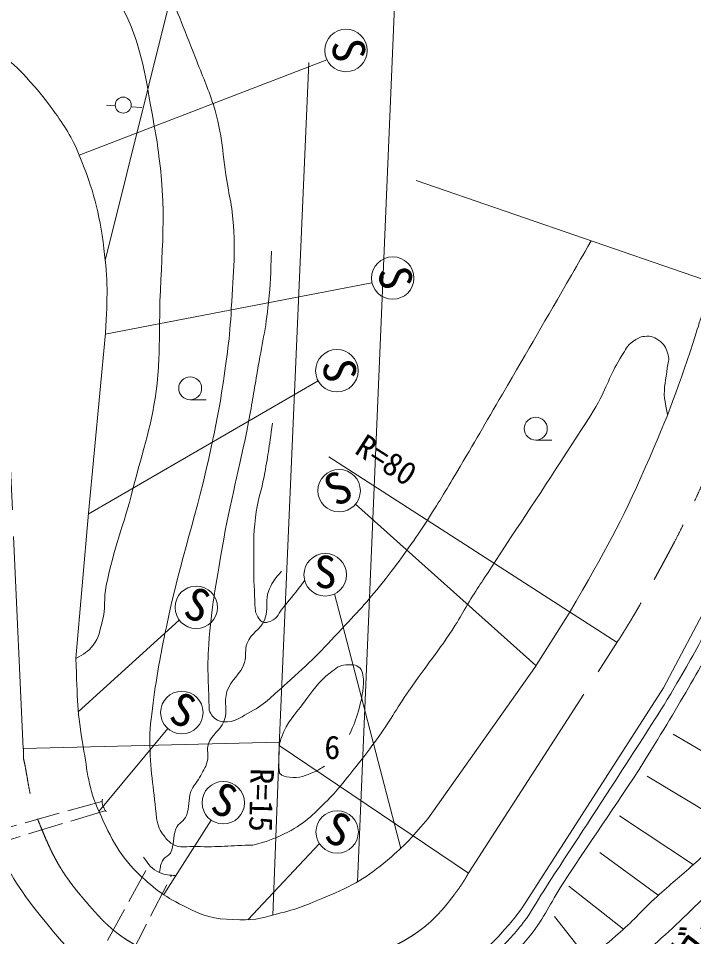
# Model space of a CAD drawing. Units: millimetres, scale not verified. Extents: x 40000 to 680000, y 20000 to 380000.
# Drawn here: x 496606 to 534756, y 266326 to 318184 of the extents above; entities that cross this region are included whole.
import ezdxf
from ezdxf.enums import TextEntityAlignment as Align

# ---------------------------------------------------------------- set-up
doc = ezdxf.new("R2010")
doc.units = ezdxf.units.MM
doc.header["$LTSCALE"] = 1000
doc.linetypes.add('CHAIN', pattern=[18.5, 12, -1.5, 3.5, -1.5])
doc.linetypes.add('USER1', pattern=[2.5, 2, -0.5])
for name, color, linetype, lineweight in [('M-BGD', 7, 'Continuous', 13), ('M-BMK', 7, 'CHAIN', 13), ('M-STR-HTXT', 7, 'Continuous', 13)]:
    doc.layers.add(name, color=color, linetype=linetype, lineweight=lineweight)
doc.styles.add('ＭＳ ゴシック', font='')
doc.styles.get('ＭＳ ゴシック').set_extended_font_data('MS Gothic')

msp = doc.modelspace()

# ---------------------------------------------------------------- linework, layer by layer
at = {"layer": 'M-BGD'}
for p, q in [((514035, 315849), (500046, 310452)), ((516585, 303255), (501516, 300351)), ((500560, 290235), (501521, 300411)), ((513544, 297716), (500556, 290183)), ((515660, 290754), (525844, 281631)), ((500560, 290235), (499861, 282030)), ((514467, 285680), (518213, 271311)), ((505693, 284206), (499994, 279017)), ((505047, 278080), (501155, 273390)), ((537787, 275298), (533595, 277752)), ((536496, 272756), (532131, 275384)), ((507507, 272896), (504816, 268698)), ((534741, 270386), (530573, 273140)), ((513615, 271576), (509576, 267273)), ((532758, 268659), (529452, 271068)), ((530798, 266752), (527707, 269183)), ((528741, 265128), (526897, 267454))]:
    msp.add_line(p, q, dxfattribs=at)
at = {"layer": 'M-BGD', "color": 1}
for p, q in [((501595, 313280), (502081, 313248)), ((502968, 313190), (503589, 313149)), ((506314, 296644), (507221, 296644)), ((525839, 294365), (526746, 294365))]:
    msp.add_line(p, q, dxfattribs=at)
at = {"layer": 'M-BGD', "linetype": 'USER1'}
for p, q in [((494576, 272095), (501717, 274067)), ((494794, 271399), (501516, 273441)), ((500437, 263921), (503996, 270386)), ((501794, 263034), (505265, 269790))]:
    msp.add_line(p, q, dxfattribs=at)
at = {"layer": 'M-BGD'}
for points in [[(575125, 289655), (539195, 302094), (519076, 309019)], [(525279, 268265), (533046, 280378), (537450, 288661)], [(527731, 284585), (525781, 281533), (519740, 272977), (518818, 271927)]]:
    msp.add_lwpolyline(points, dxfattribs=at)
at = {"layer": 'M-BGD', "color": 1}
for centre, radius in [((515115, 316371), 1200), ((502529, 313286), 450), ((517756, 303518), 1200), ((514601, 298284), 1200), ((506314, 297292), 648), ((525839, 295013), 648), ((514727, 291509), 1200), ((513943, 286759), 1200), ((506656, 284922), 1200), ((505841, 278980), 1200), ((508183, 273888), 1200), ((514617, 272237), 1200)]:
    msp.add_circle(centre, radius, dxfattribs=at)
at = {"layer": 'M-BGD'}
for points, knots in [([(431393, 257193), (431543, 257582), (431577, 257698), (431685, 258026), (432059, 259157), (432071, 259846), (432405, 260989), (433055, 263214), (433499, 264435), (434223, 266637), (434958, 268871), (435425, 270104), (436132, 272346), (436729, 274237), (437076, 275296), (437540, 277223), (437756, 278124), (437855, 278634), (437997, 279550), (438183, 280756), (438183, 281446), (438350, 282655), (438696, 285165), (438852, 286580), (439346, 289065), (439995, 292334), (440397, 294163), (441318, 297366), (441916, 299446), (442266, 300614), (443084, 302618), (443649, 304002), (443994, 304776), (444773, 306051), (446300, 308550), (447608, 309641), (449587, 311799), (450834, 313160), (451663, 313803), (453109, 314951), (456573, 317704), (458579, 319217), (462453, 321356), (466770, 323740), (469398, 324701), (474023, 326414), (476225, 327229), (477464, 327748), (479776, 328164), (481962, 328557), (483226, 328712), (485445, 328607), (488587, 328458), (490380, 328082), (493341, 327021), (495685, 326182), (497042, 325572), (498917, 323934), (500515, 322537), (501081, 321392), (502102, 319530), (503556, 316880), (503678, 315466), (504286, 312105)], [0, 0, 0, 0, 1, 1, 1, 2, 2, 2, 3, 3, 3, 4, 4, 4, 5, 5, 5, 6, 6, 6, 7, 7, 7, 8, 8, 8, 9, 9, 9, 10, 10, 10, 11, 11, 11, 12, 12, 12, 13, 13, 13, 14, 14, 14, 15, 15, 15, 16, 16, 16, 17, 17, 17, 18, 18, 18, 19, 19, 19, 20, 20, 20, 21, 21, 21, 21]), ([(444032, 288183), (444310, 291099), (444429, 292038), (444988, 294450), (445644, 297287), (446208, 298845), (447387, 301507), (448125, 303173), (448646, 304080), (449755, 305527), (451169, 307373), (452304, 308119), (454093, 309606), (455812, 311034), (456930, 311637), (458829, 312815), (462199, 314906), (464158, 315981), (467743, 317678), (469778, 318642), (470983, 319078), (473164, 319638), (476185, 320415), (477959, 320786), (481078, 320713), (484731, 320628), (486854, 320269), (490269, 318968), (492552, 318099), (493964, 317661), (495800, 316050), (496408, 315517), (496678, 315304), (497275, 314596)], [0, 0, 0, 0, 1, 1, 1, 2, 2, 2, 3, 3, 3, 4, 4, 4, 5, 5, 5, 6, 6, 6, 7, 7, 7, 8, 8, 8, 9, 9, 9, 10, 10, 10, 11, 11, 11, 11]), ([(504662, 320788), (505620, 318454), (505875, 317855), (506609, 315958), (507011, 314920), (507286, 314356), (507622, 313294), (508171, 311559), (508116, 310498), (508432, 308706), (508533, 308132), (508626, 307815), (508690, 307235), (508922, 305126), (508748, 303922), (508638, 301803), (508548, 300067), (508388, 299100), (508142, 297379), (507955, 296071), (507789, 295348), (507519, 294055), (506675, 290021), (505806, 287851), (504967, 283815), (504621, 282152), (504440, 281216), (504224, 279531), (504105, 278603), (504019, 278078), (504037, 277142), (504069, 275517), (504274, 274539), (504415, 272997), (504415, 272997), (504415, 272997), (504415, 272997)], [0, 0, 0, 0, 1, 1, 1, 2, 2, 2, 3, 3, 3, 4, 4, 4, 5, 5, 5, 6, 6, 6, 7, 7, 7, 8, 8, 8, 9, 9, 9, 10, 10, 10, 11, 11, 11, 12, 12, 12, 12]), ([(497275, 314596), (497913, 313890), (498102, 313656), (498571, 313007), (499246, 312073), (499615, 311521), (500046, 310452), (500841, 308478), (501176, 307296), (501440, 305184), (501672, 303334), (501651, 302572), (501521, 300411)], [0, 0, 0, 0, 1, 1, 1, 2, 2, 2, 3, 3, 3, 4, 4, 4, 4]), ([(504286, 312105), (504446, 311313), (504460, 311062), (504549, 310391), (505040, 306707), (504614, 304593), (504579, 300877), (504567, 299583), (504581, 298853), (504439, 297567), (504177, 295193), (503667, 293921), (503079, 291606), (502536, 289467), (502010, 288323), (501572, 286160), (501413, 285379), (501565, 284899), (501350, 284131), (501200, 283593), (501184, 283234), (500838, 282795), (500537, 282415), (500317, 282278), (499861, 282030)], [0, 0, 0, 0, 1, 1, 1, 2, 2, 2, 3, 3, 3, 4, 4, 4, 5, 5, 5, 6, 6, 6, 7, 7, 7, 8, 8, 8, 8]), ([(507381, 279109), (507520, 278853), (507596, 278685), (507848, 278558), (508055, 278455), (508200, 278434), (508430, 278454), (508977, 278502), (509235, 278754), (509718, 279015), (510619, 279503), (511002, 279971), (511774, 280646), (513061, 281770), (513725, 282466), (514890, 283716), (515875, 284774), (516436, 285362), (517327, 286500), (518286, 287725), (518790, 288439), (519643, 289740), (520353, 290823), (520711, 291455), (521378, 292565), (522403, 294274), (522950, 295247), (523953, 296969), (525480, 299590), (526342, 301054), (527854, 303684), (528288, 304439), (528424, 304675), (528962, 305617)], [0, 0, 0, 0, 1, 1, 1, 2, 2, 2, 3, 3, 3, 4, 4, 4, 5, 5, 5, 6, 6, 6, 7, 7, 7, 8, 8, 8, 9, 9, 9, 10, 10, 10, 11, 11, 11, 11]), ([(510903, 305030), (510870, 303661), (510847, 303263), (510737, 302136), (510590, 300617), (510365, 299784), (510114, 298279), (509926, 297149), (509820, 296516), (509607, 295390), (509078, 292594), (508597, 291064), (508118, 288258), (507758, 286147), (507516, 284963), (507360, 282827), (507255, 281378), (507374, 280420), (507381, 279109), (507381, 279109), (507381, 279109), (507381, 279109)], [0, 0, 0, 0, 1, 1, 1, 2, 2, 2, 3, 3, 3, 4, 4, 4, 5, 5, 5, 6, 6, 6, 7, 7, 7, 7]), ([(535764, 303276), (535380, 301905), (535253, 301532), (534899, 300423), (533939, 297413), (533315, 295748), (532045, 292855), (530581, 289519), (529905, 288389), (527731, 284585)], [0, 0, 0, 0, 1, 1, 1, 2, 2, 2, 3, 3, 3, 3]), ([(507032, 260892), (507771, 260678), (508027, 260646), (508673, 260532), (510596, 260194), (511741, 260207), (513672, 260498), (515012, 260699), (515771, 260859), (517037, 261342), (518318, 261831), (519007, 262202), (520167, 262935), (521525, 263793), (522279, 264304), (523482, 265369), (524185, 265992), (524563, 266371), (525133, 267116), (525642, 267781), (525836, 268217), (526290, 268921), (528005, 271581), (529003, 273048), (530709, 275714), (531872, 277532), (532566, 278526), (533663, 280385), (534486, 281781), (534945, 282567), (535673, 284015), (537099, 286856), (537914, 288445), (539166, 291367), (539666, 292535), (539919, 293200), (540359, 294392), (540765, 295490), (540964, 296116), (541316, 297233), (541776, 298688), (541899, 299178), (542384, 300991)], [0, 0, 0, 0, 1, 1, 1, 2, 2, 2, 3, 3, 3, 4, 4, 4, 5, 5, 5, 6, 6, 6, 7, 7, 7, 8, 8, 8, 9, 9, 9, 10, 10, 10, 11, 11, 11, 12, 12, 12, 13, 13, 13, 14, 14, 14, 14]), ([(509856, 271500), (510667, 271699), (510965, 271815), (511628, 272130), (512726, 272653), (513227, 273181), (514086, 274041), (514438, 274394), (514615, 274612), (514931, 274997), (515699, 275933), (516116, 276469), (516834, 277444), (517600, 278486), (517935, 279136), (518662, 280205), (519660, 281673), (520344, 282411), (521292, 283912), (521573, 284358), (521701, 284627), (521977, 285076), (522533, 285979), (522868, 286469), (523445, 287359), (525296, 290215), (526392, 291777), (528216, 294650), (528673, 295370), (528972, 295750), (529374, 296503), (529916, 297520), (530082, 298166), (530701, 299138), (530912, 299471), (531004, 299701), (531324, 299932), (531554, 300098), (531706, 300201), (531989, 300227), (532352, 300261), (532590, 300159), (532875, 299932), (533143, 299718), (533226, 299505), (533323, 299175), (533402, 298902), (533290, 298733), (533267, 298450), (533213, 297770), (533039, 297387), (533119, 296710)], [0, 0, 0, 0, 1, 1, 1, 2, 2, 2, 3, 3, 3, 4, 4, 4, 5, 5, 5, 6, 6, 6, 7, 7, 7, 8, 8, 8, 9, 9, 9, 10, 10, 10, 11, 11, 11, 12, 12, 12, 13, 13, 13, 14, 14, 14, 15, 15, 15, 16, 16, 16, 17, 17, 17, 17]), ([(514789, 248382), (515235, 249217), (515390, 249455), (515809, 250122), (516755, 251628), (517472, 252343), (518575, 253738), (519270, 254615), (519655, 255113), (520421, 255929), (521528, 257107), (522190, 257734), (523429, 258773), (525070, 260151), (526112, 260769), (527806, 262081), (529349, 263276), (530243, 263911), (531724, 265181), (533174, 266423), (533959, 267152), (535312, 268500), (536886, 270068), (537861, 270871), (539242, 272612), (539869, 273402), (540162, 273891), (540686, 274754), (541273, 275719), (541577, 276276), (542080, 277288), (542928, 278993), (543197, 280041), (543963, 281784), (545604, 285517), (546714, 287522), (548319, 291271), (549433, 293876), (549790, 294735), (551074, 297982)], [0, 0, 0, 0, 1, 1, 1, 2, 2, 2, 3, 3, 3, 4, 4, 4, 5, 5, 5, 6, 6, 6, 7, 7, 7, 8, 8, 8, 9, 9, 9, 10, 10, 10, 11, 11, 11, 12, 12, 12, 13, 13, 13, 13]), ([(514633, 259906), (516464, 260267), (517145, 260421), (518634, 261082), (520272, 261811), (521070, 262478), (522487, 263575), (523773, 264571), (524527, 265134), (525535, 266410), (526359, 267453), (526632, 268171), (527353, 269287), (529270, 272257), (530480, 273833), (532341, 276839), (534386, 280143), (535442, 282051), (537275, 285477), (538456, 287685), (539057, 288954), (540141, 291210), (541124, 293254), (541611, 294429), (542553, 296491), (542553, 296491), (542553, 296491), (542553, 296491)], [0, 0, 0, 0, 1, 1, 1, 2, 2, 2, 3, 3, 3, 4, 4, 4, 5, 5, 5, 6, 6, 6, 7, 7, 7, 8, 8, 8, 9, 9, 9, 9]), ([(510961, 295330), (510757, 293876), (510708, 293481), (510486, 292306), (510315, 291402), (510101, 290915), (510000, 290000), (509884, 288944), (509903, 288344), (509902, 287282), (509901, 286405), (509947, 285843), (509972, 285039), (509972, 285039), (509972, 285039), (509972, 285039)], [0, 0, 0, 0, 1, 1, 1, 2, 2, 2, 3, 3, 3, 4, 4, 4, 5, 5, 5, 5]), ([(511472, 286958), (511122, 286575), (510990, 286388), (510787, 285961), (510487, 285332), (510778, 284841), (510506, 284200), (510257, 283612), (509747, 283491), (509525, 282892), (509376, 282489), (509514, 282211), (509385, 281801), (509160, 281090), (508614, 280883), (508393, 280171), (508195, 279534), (508467, 279090), (508213, 278474), (507984, 277920), (507548, 277772), (507346, 277207), (507215, 276839), (507388, 276584), (507278, 276208), (507168, 275834), (507033, 275651), (506847, 275308), (506674, 274987), (506476, 274859), (506353, 274516), (506173, 274012), (506306, 273665), (506111, 273166), (505975, 272817), (505647, 272767), (505509, 272418), (505306, 271908), (505440, 271540), (505197, 271047), (505106, 270864), (504932, 270858), (504809, 270694), (504627, 270450), (504627, 270270), (504588, 269946)], [0, 0, 0, 0, 1, 1, 1, 2, 2, 2, 3, 3, 3, 4, 4, 4, 5, 5, 5, 6, 6, 6, 7, 7, 7, 8, 8, 8, 9, 9, 9, 10, 10, 10, 11, 11, 11, 12, 12, 12, 13, 13, 13, 14, 14, 14, 15, 15, 15, 15]), ([(509972, 285039), (510002, 284750), (509993, 284600), (510140, 284378), (510217, 284262), (510248, 284165), (510376, 284110), (510552, 284035), (510685, 284076), (510865, 284143), (511266, 284292), (511318, 284632), (511599, 284955), (512087, 285517), (512233, 285723), (512784, 286448)], [0, 0, 0, 0, 1, 1, 1, 2, 2, 2, 3, 3, 3, 4, 4, 4, 5, 5, 5, 5]), ([(506351, 267850), (505051, 268498), (504527, 268819), (503568, 269706), (502311, 270868), (501890, 271819), (501165, 273369), (500536, 274713), (500529, 275601), (500268, 277062), (499926, 278979), (499935, 279715), (499861, 282030)], [0, 0, 0, 0, 1, 1, 1, 2, 2, 2, 3, 3, 3, 4, 4, 4, 4]), ([(515318, 277746), (515583, 278345), (515665, 278542), (515817, 279075), (515983, 279662), (516061, 280003), (516097, 280612), (516108, 280803), (516106, 280914), (516066, 281100), (516030, 281267), (516030, 281394), (515900, 281505), (515660, 281710), (515425, 281674), (515110, 281672), (514724, 281668), (514536, 281458), (514228, 281225), (513514, 280687), (513253, 280223), (512711, 279511), (512178, 278811), (511797, 278444), (511486, 277621), (511360, 277289), (511335, 277080), (511329, 276725), (511321, 276284), (511298, 276032), (511362, 275596), (511365, 275572), (511357, 275552), (511374, 275534), (511530, 275372), (511691, 275358), (511915, 275334), (512483, 275275), (512830, 275391), (513343, 275639), (513567, 275747), (513664, 275794), (513893, 275960)], [0, 0, 0, 0, 1, 1, 1, 2, 2, 2, 3, 3, 3, 4, 4, 4, 5, 5, 5, 6, 6, 6, 7, 7, 7, 8, 8, 8, 9, 9, 9, 10, 10, 10, 11, 11, 11, 12, 12, 12, 13, 13, 13, 14, 14, 14, 14]), ([(501358, 274094), (501342, 274038), (501341, 274014), (501338, 273962), (501328, 273820), (501369, 273739), (501427, 273609), (501457, 273541), (501470, 273514), (501516, 273441)], [0, 0, 0, 0, 1, 1, 1, 2, 2, 2, 3, 3, 3, 3]), ([(525279, 268265), (524655, 267342), (524378, 267052), (523725, 266340), (522148, 264621), (520906, 264005), (518882, 262845), (516992, 261761), (515748, 261404), (513595, 261069), (510573, 260598), (508770, 261062), (505796, 261775), (504169, 262164), (503334, 262708), (501932, 263618), (500091, 264814), (499240, 265783), (497861, 267491), (496532, 269139), (496122, 269918), (495002, 272096)], [0, 0, 0, 0, 1, 1, 1, 2, 2, 2, 3, 3, 3, 4, 4, 4, 5, 5, 5, 6, 6, 6, 7, 7, 7, 7]), ([(504841, 272010), (504988, 271794), (505094, 271702), (505302, 271560), (505745, 271260), (506130, 271449), (506664, 271422), (507910, 271360), (508609, 271470), (509856, 271500), (509856, 271500), (509856, 271500), (509856, 271500)], [0, 0, 0, 0, 1, 1, 1, 2, 2, 2, 3, 3, 3, 4, 4, 4, 4]), ([(518818, 271927), (518330, 271396), (518144, 271244), (517681, 270840), (516489, 269802), (515712, 269296), (514251, 268692)], [0, 0, 0, 0, 1, 1, 1, 2, 2, 2, 2]), ([(517730, 260363), (518437, 260359), (518740, 260376), (519350, 260561), (520088, 260784), (520367, 261206), (521053, 261558), (521751, 261916), (522142, 262127), (522881, 262388), (523657, 262663), (524161, 262603), (524917, 262929), (525750, 263288), (526104, 263700), (526890, 264154), (527650, 264594), (528142, 264728), (528874, 265213), (529588, 265688), (529952, 266009), (530598, 266574), (531444, 267316), (531841, 267815), (532670, 268577), (533472, 269316), (533970, 269676), (534773, 270415), (535424, 271015), (535763, 271378), (536398, 271996), (536398, 271996), (536398, 271996), (536398, 271996)], [0, 0, 0, 0, 1, 1, 1, 2, 2, 2, 3, 3, 3, 4, 4, 4, 5, 5, 5, 6, 6, 6, 7, 7, 7, 8, 8, 8, 9, 9, 9, 10, 10, 10, 11, 11, 11, 11]), ([(503680, 270810), (503986, 270391), (504137, 270137), (504588, 269946), (504926, 269804), (505125, 269783), (505514, 269787)], [0, 0, 0, 0, 1, 1, 1, 2, 2, 2, 2]), ([(514251, 268692), (512980, 268143), (512571, 267944), (511433, 267663), (510541, 267443), (510032, 267235), (509114, 267269), (508012, 267309), (507336, 267355), (506351, 267850)], [0, 0, 0, 0, 1, 1, 1, 2, 2, 2, 3, 3, 3, 3])]:
    msp.add_open_spline(points, degree=3, knots=knots, dxfattribs=at)
for points in [[(533119, 296710), (533206, 296224), (533226, 296109), (533281, 295799)], [(501516, 273441), (501554, 273413), (501554, 273413), (501592, 273385)], [(504415, 272997), (504513, 272566), (504563, 272325), (504841, 272010)], [(502259, 271264), (502259, 271264), (502259, 271264), (502259, 271264)], [(505713, 271470), (505713, 271470), (505713, 271470), (505713, 271470)], [(509363, 267265), (509363, 267265), (509363, 267265), (509363, 267265)]]:
    msp.add_open_spline(points, degree=3, dxfattribs=at)
at = {"layer": 'M-BMK'}
for p, q in [((496887, 276941), (495669, 303389)), ((522047, 269939), (530501, 283042))]:
    msp.add_line(p, q, dxfattribs=at)
for points, knots in [([(539195, 302094), (538063, 298746), (537716, 297798), (536610, 295106), (535195, 291663), (534341, 289746), (532527, 286497), (531764, 285131), (531507, 284653), (530501, 283042)], [0, 0, 0, 0, 1, 1, 1, 2, 2, 2, 3, 3, 3, 3]), ([(522047, 269939), (521725, 269342), (521569, 269151), (521218, 268678), (520213, 267327), (519443, 266650), (517958, 265857), (515938, 264778), (514646, 264420), (512392, 264015), (510751, 263720), (509772, 263828), (508124, 264082), (506112, 264392), (504992, 264844), (503222, 265848), (501824, 266640), (501209, 267379), (500168, 268603), (498911, 270080), (498436, 271119), (497712, 272918), (497198, 274196), (497147, 275321), (496905, 276351), (496905, 276351), (496905, 276351), (496905, 276351)], [0, 0, 0, 0, 1, 1, 1, 2, 2, 2, 3, 3, 3, 4, 4, 4, 5, 5, 5, 6, 6, 6, 7, 7, 7, 8, 8, 8, 9, 9, 9, 9])]:
    msp.add_open_spline(points, degree=3, knots=knots, dxfattribs=at)
msp.add_open_spline([(496905, 276351), (496896, 276646), (496896, 276646), (496887, 276941)], degree=3, dxfattribs=at)
at = {"layer": 'M-STR-HTXT'}
for p, q in [((506515, 324591), (501518, 304516)), ((517987, 321798), (515769, 269423)), ((511344, 277121), (513020, 315700)), ((514144, 293416), (530433, 282937)), ((511344, 277121), (522033, 269906))]:
    msp.add_line(p, q, dxfattribs=at)
msp.add_lwpolyline([(510980, 267546), (511351, 277309), (496887, 276941)], dxfattribs=at)

# ---------------------------------------------------------------- texts
at = {"layer": 'M-BGD', "color": 1, "style": 'ＭＳ ゴシック'}
for rotation, p in [(280, (513835, 316136)), (280, (516475, 303283)), (280, (513321, 298049)), (30, (515386, 290386)), (340, (506219, 283695)), (340, (505404, 277753)), (340, (507746, 272661)), (340, (514180, 271010))]:
    msp.add_text('S', height=1833, rotation=rotation, dxfattribs=at).set_placement(p, align=Align.BOTTOM_CENTER)
msp.add_text('S', height=1833, dxfattribs=at).set_placement((513952, 285457), align=Align.BOTTOM_CENTER)
at = {"layer": 'M-BGD', "style": 'ＭＳ ゴシック'}
msp.add_text('6', height=1320, dxfattribs=at).set_placement((513893, 275960), align=Align.BOTTOM_LEFT)
at = {"layer": 'M-STR-HTXT', "style": 'ＭＳ ゴシック'}
for s, height, rotation, p in [('R=80', 1320, 327.291, (515317, 293329)), ('ストンガード\u3000\u3000L= 54.0', 1833, 55.618, (530677, 257405)), ('R=15', 1320, 268.64, (509334, 275856))]:
    msp.add_text(s, height=height, rotation=rotation, dxfattribs=at).set_placement(p, align=Align.BOTTOM_LEFT)

doc.saveas('drawing.dxf')
